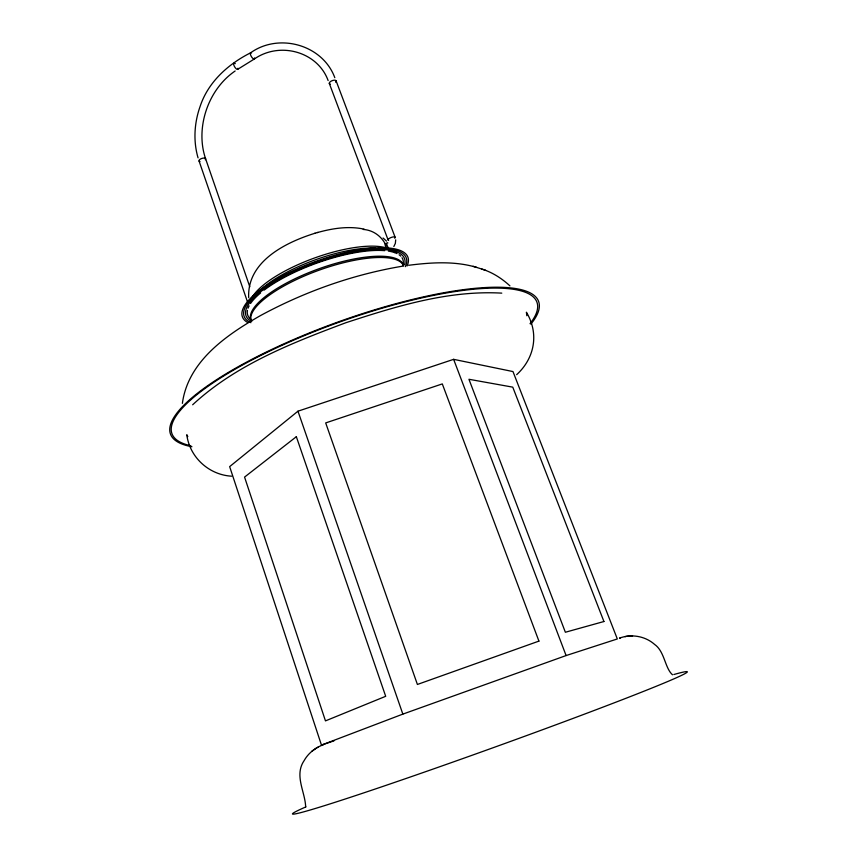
<?xml version="1.0" encoding="UTF-8"?>
<svg xmlns="http://www.w3.org/2000/svg" width="857" height="857" viewBox="0 0 857 857"><rect width="100%" height="100%" fill="white"/><g stroke="black" fill="none" stroke-linecap="round" stroke-linejoin="round"><path stroke-width="1.29" d="M526.83 315.751L526.402 312.227C539.407 333.759 534.511 358.387 516.653 374.67M182.38 403.358C188.058 361.172 226.602 334.883 260.742 315.44C305.006 291.519 353.17 274.411 402.833 266.131M305.66 806.973C305.263 792.007 293.994 775.435 304.128 760.63C308.327 753.078 315.462 747.572 323.539 744.679M393.834 246.537L395.356 243.377L395.698 239.853M192.654 404.783C235.611 364.868 291.798 342.982 345.939 322.703C396.095 306.345 448.415 290.095 501.784 293.137M321.461 745.097L402.844 714.117L566.102 655.562L617.319 638.958L512.979 371.563L453.632 359.34L297.968 411.189L229.655 466.626L321.461 745.097L333.984 740.866M235.139 70.992C207.78 89.61 195.16 128.282 205.562 158.641L249.783 286.752M311.787 751.31L316.726 747.85M250.619 52.813C228.208 64.05 208.122 82.068 200.12 106.418C194.293 122.83 193.125 141.084 198.063 157.881M237.646 69.353L254.293 59.026M250.512 52.877C278.75 32.534 322.65 44.618 334.808 77.687M254.4 58.951C280.132 41.115 317.701 51.859 328.124 80.537M394.488 252.547L396.095 251.744M315.119 233.222C285.67 242.317 246.912 261.524 248.691 297.711M317.336 747.54L318.301 747.111M317.422 232.558C332.495 228.348 348.617 225.809 364.118 229.14M314.658 233.361L318.043 232.365M620.479 637.887L619.472 638.154C631.266 633.666 645.203 636.055 654.652 644.464C664.678 651.427 664.839 668.128 672.499 674.791M625.064 636.687L626.071 636.419M408.66 265.284C431.21 262.446 454.692 260.817 476.76 267.438M626.628 636.312L632.562 635.862M231.636 476.192C209.044 474.907 189.761 457.467 186.772 434.724L187.812 436.609M481.87 269.098C492.4 272.29 501.87 278.471 509.926 285.863M473.085 266.27L485.683 270.309M383.079 238.01L386.486 241.117M453.632 359.34L566.102 655.562M336.126 80.922L395.141 237.335M329.313 83.45L388.092 239.917M297.968 411.189L402.844 714.117M199.081 161.062L247.362 301.514M251.915 297.85A76.787 24.21 -19.8 0 1 312.387 258.771A76.787 24.21 -19.8 0 1 386.368 247.93M257.861 292.569A76.819 24.114 -19.8 0 1 375.012 248.005M402.008 257.7A82.411 25.571 -19.8 0 1 402.844 265.274M250.662 319.125A82.411 25.571 -19.8 0 1 247.448 310.395M248.059 308.209A82.411 25.571 -19.8 0 1 249.098 305.906M250.565 303.474A82.411 25.571 -19.8 0 1 260.614 292.923M264.117 290.137A82.411 25.571 -19.8 0 1 384.739 250.662M388.371 251.101A82.411 25.571 -19.8 0 1 397.005 253.586M399.094 254.786A82.411 25.571 -19.8 0 1 400.755 256.168M363.218 229.44A34.216 29.909 -73.1 0 1 386.336 245.98M250.897 321.075A84.254 26.149 -19.8 0 1 314.915 263.142A84.254 26.149 -19.8 0 1 404.547 264.759M388.521 248.048A3.76 1.264 62.5 0 1 386.764 244.041A3.76 1.264 62.5 0 1 387.878 242.938M386.314 247.962A3.749 1.275 62.5 0 1 385.136 244.502A3.749 1.275 62.5 0 1 386.282 243.784M237.946 68.249A3.589 1.286 58.8 0 1 236.189 68.774A3.589 1.286 58.8 0 1 233.693 64.457A3.589 1.286 58.8 0 1 235.3 63.654M200.002 161.555A3.471 1.468 -18.3 0 1 199.692 159.584A3.471 1.468 -18.3 0 1 204.105 158.063A3.471 1.468 -18.3 0 1 205.273 159.745M254.572 57.922A3.61 1.253 59 0 1 252.986 58.544A3.61 1.253 59 0 1 250.437 54.409A3.61 1.253 59 0 1 251.54 53.016M388.65 240.324A3.749 1.221 -20.9 0 1 389.239 238.46A3.749 1.221 -20.9 0 1 393.813 236.864A3.749 1.221 -20.9 0 1 394.702 238.225M330.341 84.147A3.642 1.607 -21.5 0 1 330.084 81.897A3.642 1.607 -21.5 0 1 334.755 80.183A3.642 1.607 -21.5 0 1 335.612 82.208M251.315 321.139A81.019 24.767 -19.8 0 1 317.283 270.844A81.019 24.767 -19.8 0 1 403.326 265.177M251.733 321.461A80.997 24.832 -19.8 0 1 317.518 269.28A80.997 24.832 -19.8 0 1 403.572 266.056M250.919 322.682A86.171 26.749 -19.8 0 1 315.451 262.199A86.171 26.749 -19.8 0 1 405.329 266.656M247.341 322.328A87.96 27.295 -19.8 0 1 317.615 260.764A87.96 27.295 -19.8 0 1 407.043 266.002M673.838 674.523A209.804 5.656 -19.8 0 1 489.915 748.879A209.804 5.656 -19.8 0 1 305.895 806.887M191.925 446.733A195.653 48.667 -19.8 0 1 336.887 322.403A195.653 48.667 -19.8 0 1 530.879 324.117M190.822 445.747A193.961 48.228 -19.8 0 1 338.172 322.543A193.961 48.228 -19.8 0 1 530.044 323.678M296.34 436.706L244.566 477.092L325.467 720.887L385.693 696.302L296.34 436.706M538.924 641.111L417.402 684.464L325.681 422.919L442.298 383.915L538.924 641.111M603.928 621.518L565.363 632.252L468.94 379.276L512.765 387.15L603.928 621.518"/></g></svg>
